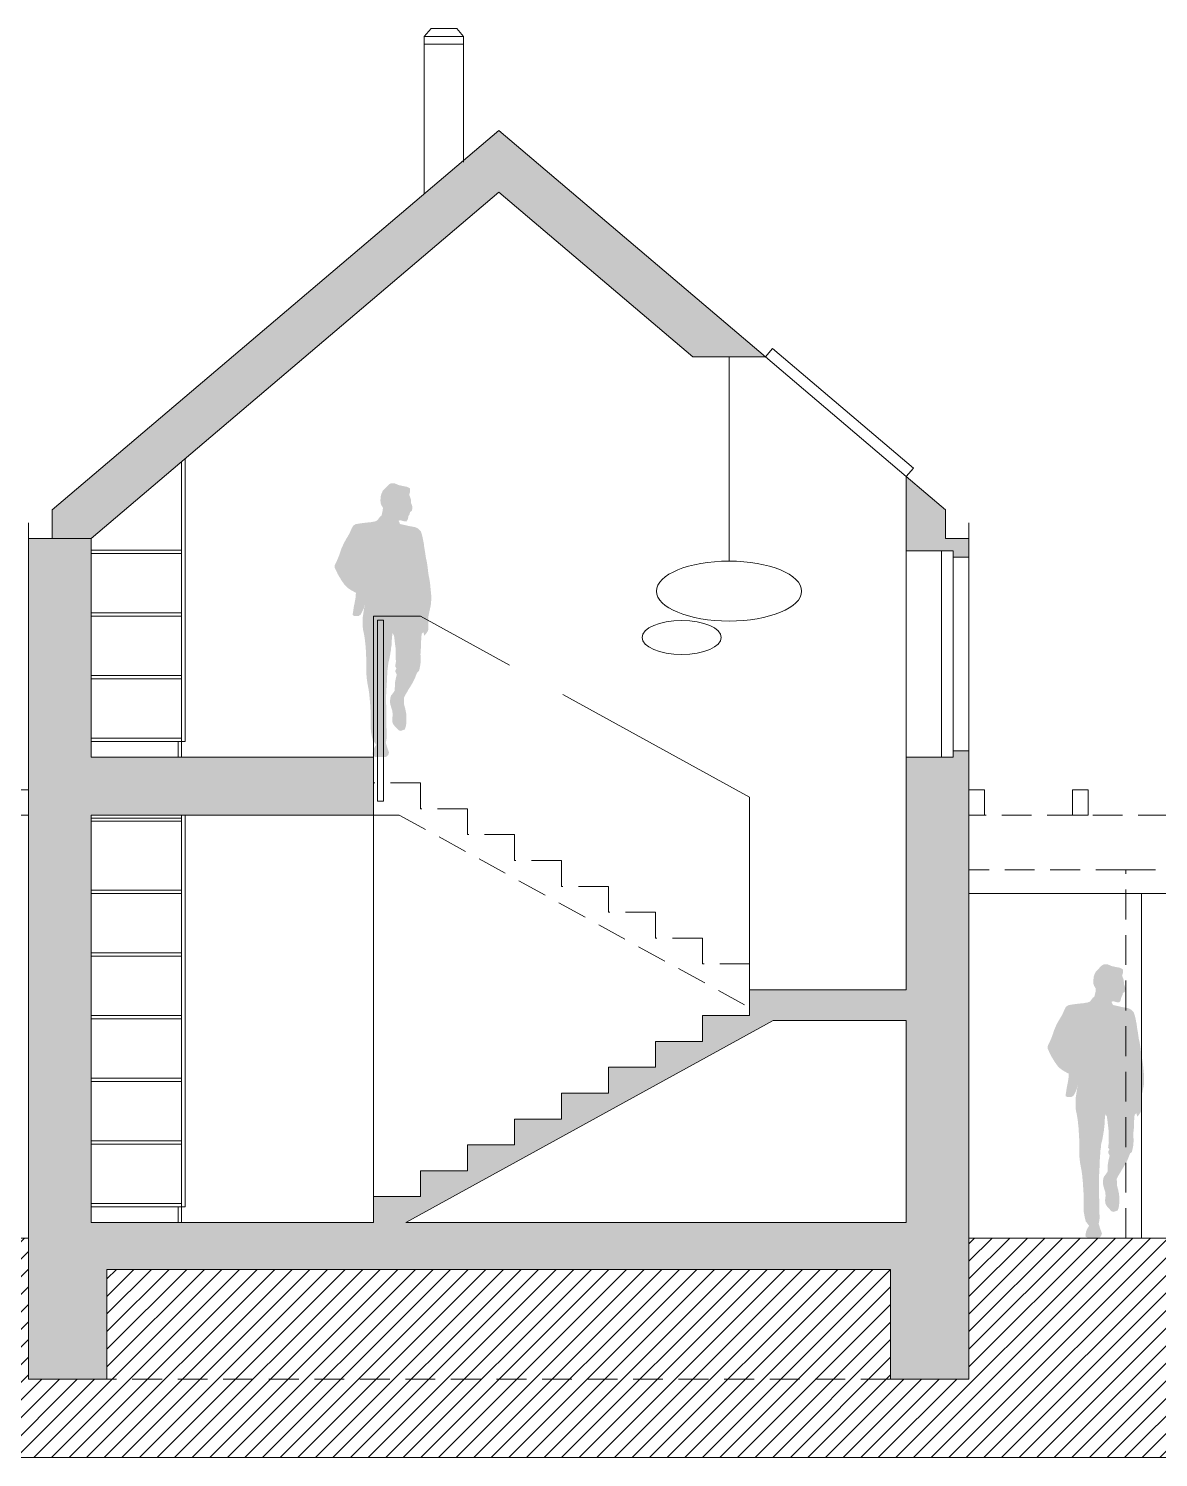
# Model space of a CAD drawing. Header units: metres. Extents: x -686 to 211, y -481 to 125.
# Drawn here: x -203.95 to -196.74, y -92.9 to -83.78 of the extents above; entities that cross this region are included whole.
import ezdxf

# ---------------------------------------------------------------- set-up
doc = ezdxf.new("R2010")
doc.units = ezdxf.units.M
doc.linetypes.add('DASHED', pattern=[19.05, 12.7, -6.35])
doc.layers.add('FLOATING-WINDOWS', color=2, linetype='Continuous', plot=False)
for name, color, linetype in [('SRAFA', 251, 'Continuous'), ('SRAFY', 3, 'Continuous'), ('stafaz', 254, 'Continuous'), ('ZARIZOVAKY', 251, 'Continuous'), ('ZDIVO', 1, 'Continuous')]:
    doc.layers.add(name, color=color, linetype=linetype)

msp = doc.modelspace()

# ---------------------------------------------------------------- hatches: boundary and pattern name
at = {"layer": 'SRAFA', "linetype": 'Continuous', "lineweight": 0}
h = msp.add_hatch(color=256, dxfattribs=at)
h.dxf.hatch_style = 1
h.paths.add_polyline_path([(-200.9496, -84.8214), (-199.7119, -85.8734), (-199.2487, -85.8734), (-200.9496, -84.4276), (-203.7996, -86.8501), (-203.7996, -87.0314), (-203.5496, -87.0314)])
h = msp.add_hatch(color=256, dxfattribs=at)
h.dxf.hatch_style = 1
h.paths.add_polyline_path([(-198.0996, -86.8501), (-198.3496, -86.6376), (-198.3496, -87.0314), (-198.3496, -87.1106), (-198.0496, -87.1106), (-198.0496, -87.1506), (-197.9496, -87.1506), (-197.9496, -87.0314), (-198.0996, -87.0314)])
h = msp.add_hatch(color=256, dxfattribs=at)
h.dxf.hatch_style = 1
h.paths.add_polyline_path([(-203.5496, -87.0314), (-203.9496, -87.0314), (-203.9496, -91.6976), (-203.9496, -92.3976), (-203.4496, -92.3976), (-203.4496, -91.6976), (-198.4496, -91.6976), (-198.4496, -92.3976), (-197.9496, -92.3976), (-197.9496, -91.4976), (-197.9496, -88.3876), (-198.0496, -88.3876), (-198.0496, -88.4276), (-198.3496, -88.4276), (-198.3496, -89.9126), (-199.3496, -89.9126), (-199.3496, -90.0776), (-199.6496, -90.0776), (-199.6496, -90.2426), (-199.9496, -90.2426), (-199.9496, -90.4076), (-200.2496, -90.4076), (-200.2496, -90.5726), (-200.5496, -90.5726), (-200.5496, -90.7376), (-200.8496, -90.7376), (-200.8496, -90.9026), (-201.1496, -90.9026), (-201.1496, -91.0676), (-201.4496, -91.0676), (-201.4496, -91.2326), (-201.7496, -91.2326), (-201.7496, -91.3976), (-203.5496, -91.3976), (-203.5496, -88.7976), (-201.7496, -88.7976), (-201.7496, -88.4276), (-202.8496, -88.4276), (-203.5496, -88.4276)])
h.paths.add_polyline_path([(-201.5421, -91.3976), (-199.1996, -90.1093), (-198.3496, -90.1093), (-198.3496, -91.3976)], flags=16)
at = {"layer": 'SRAFY', "linetype": 'Continuous', "lineweight": 0}
h = msp.add_hatch(dxfattribs=at)
h.set_pattern_fill('ANSI31', color=256, scale=0.025, style=0)
h.paths.add_polyline_path([(-210.5496, -91.4976), (-203.9496, -91.4976), (-203.9496, -92.3976), (-203.4496, -92.3976), (-203.4496, -91.6976), (-198.4496, -91.6976), (-198.4496, -92.3976), (-197.9496, -92.3976), (-197.9496, -91.4976), (-191.4496, -91.4976), (-191.4496, -92.3976), (-190.9496, -92.3976), (-190.9496, -91.6976), (-189.5971, -91.6976), (-189.5971, -92.8976), (-210.5496, -92.8976)])
at = {"layer": 'stafaz', "linetype": 'Continuous', "ltscale": 0.001}
for points in [[(-201.6279, -87.6371), (-201.618, -87.6515), (-201.6158, -87.6699), (-201.6138, -87.6847), (-201.6125, -87.6981), (-201.6105, -87.7128), (-201.6085, -87.7282), (-201.6071, -87.7477), (-201.6071, -87.7611), (-201.6071, -87.7751), (-201.6071, -87.7919), (-201.6065, -87.806), (-201.6058, -87.82), (-201.6085, -87.8341), (-201.6105, -87.8489), (-201.6024, -87.8623), (-201.6091, -87.8743), (-201.6085, -87.8851), (-201.6003, -87.9015), (-201.6071, -87.9279), (-201.6105, -87.9454), (-201.6125, -87.9588), (-201.6125, -87.9789), (-201.6143, -88.0045), (-201.6252, -88.0204), (-201.6373, -88.0358), (-201.6413, -88.0492), (-201.6433, -88.0687), (-201.6433, -88.0821), (-201.64, -88.0962), (-201.6353, -88.1122), (-201.629, -88.1312), (-201.6264, -88.1571), (-201.6292, -88.1819), (-201.6292, -88.1927), (-201.6279, -88.2061), (-201.6212, -88.2208), (-201.6105, -88.2335), (-201.5984, -88.2463), (-201.5877, -88.257), (-201.575, -88.2604), (-201.5622, -88.2557), (-201.5495, -88.2516), (-201.5441, -88.2369), (-201.5408, -88.2222), (-201.5394, -88.2061), (-201.5394, -88.19), (-201.5388, -88.1759), (-201.5394, -88.1618), (-201.5408, -88.1458), (-201.5435, -88.1344), (-201.5455, -88.1223), (-201.5502, -88.1055), (-201.5535, -88.0921), (-201.5542, -88.0734), (-201.5553, -88.0503), (-201.5449, -88.0285), (-201.5327, -88.0097), (-201.5254, -87.9956), (-201.5173, -87.9836), (-201.5073, -87.9668), (-201.4972, -87.9494), (-201.4912, -87.938), (-201.4825, -87.9192), (-201.4758, -87.9005), (-201.4697, -87.8871), (-201.459, -87.8784), (-201.455, -87.8629), (-201.451, -87.8422), (-201.449, -87.8288), (-201.4483, -87.8127), (-201.4483, -87.7946), (-201.4492, -87.7713), (-201.4483, -87.7443), (-201.4463, -87.7302), (-201.4463, -87.7155), (-201.4456, -87.6941), (-201.4443, -87.676), (-201.443, -87.6543), (-201.4409, -87.6398), (-201.4302, -87.6311), (-201.4243, -87.6525), (-201.4148, -87.6425), (-201.4054, -87.6284), (-201.3987, -87.6143), (-201.398, -87.5982), (-201.398, -87.5868), (-201.398, -87.5707), (-201.398, -87.558), (-201.398, -87.5399), (-201.398, -87.5272), (-201.394, -87.5064), (-201.39, -87.489), (-201.3873, -87.4749), (-201.3846, -87.4642), (-201.3826, -87.4528), (-201.3813, -87.436), (-201.3806, -87.4246), (-201.3806, -87.4059), (-201.3806, -87.3945), (-201.382, -87.3784), (-201.3833, -87.3677), (-201.3846, -87.3536), (-201.3866, -87.3342), (-201.388, -87.3161), (-201.3907, -87.302), (-201.3927, -87.2866), (-201.3954, -87.2759), (-201.3987, -87.2558), (-201.4014, -87.2383), (-201.4021, -87.2276), (-201.4047, -87.2068), (-201.4067, -87.1934), (-201.4094, -87.1773), (-201.4141, -87.1579), (-201.4161, -87.1452), (-201.4181, -87.1324), (-201.4202, -87.1164), (-201.4222, -87.105), (-201.4248, -87.0909), (-201.4269, -87.0748), (-201.4282, -87.0621), (-201.4315, -87.0473), (-201.4342, -87.0326), (-201.4376, -87.0172), (-201.4409, -87.0044), (-201.447, -86.987), (-201.4577, -86.975), (-201.4697, -86.9656), (-201.4832, -86.9602), (-201.4986, -86.9569), (-201.5146, -86.9542), (-201.5321, -86.9508), (-201.5448, -86.9475), (-201.5602, -86.9441), (-201.5794, -86.9399), (-201.589, -86.9193), (-201.5776, -86.9153), (-201.5669, -86.9193), (-201.5522, -86.9227), (-201.5394, -86.924), (-201.5314, -86.9126), (-201.5281, -86.9006), (-201.526, -86.8898), (-201.5193, -86.8784), (-201.516, -86.8644), (-201.5039, -86.855), (-201.5012, -86.8416), (-201.5012, -86.8282), (-201.5046, -86.8175), (-201.5093, -86.8061), (-201.51, -86.7933), (-201.5106, -86.7819), (-201.5146, -86.7699), (-201.5212, -86.7539), (-201.516, -86.735), (-201.5153, -86.723), (-201.5167, -86.7122), (-201.5274, -86.7062), (-201.5401, -86.7008), (-201.5508, -86.7002), (-201.5575, -86.6982), (-201.5911, -86.6908), (-201.6018, -86.6854), (-201.6145, -86.6801), (-201.6252, -86.6801), (-201.6366, -86.6801), (-201.6494, -86.6868), (-201.6608, -86.6975), (-201.6742, -86.7122), (-201.6896, -86.7283), (-201.6976, -86.7451), (-201.7016, -86.7571), (-201.7036, -86.7726), (-201.7043, -86.7839), (-201.7043, -86.7947), (-201.7036, -86.8067), (-201.6989, -86.8188), (-201.6886, -86.8367), (-201.6909, -86.8577), (-201.6949, -86.8724), (-201.6969, -86.8851), (-201.7083, -86.8945), (-201.7164, -86.9053), (-201.7251, -86.9173), (-201.7418, -86.924), (-201.7593, -86.9267), (-201.7733, -86.9301), (-201.7854, -86.9301), (-201.7981, -86.9314), (-201.8122, -86.9334), (-201.8249, -86.9347), (-201.8383, -86.9368), (-201.8511, -86.9388), (-201.8645, -86.9414), (-201.8792, -86.9515), (-201.8879, -86.9676), (-201.8973, -86.989), (-201.902, -86.9997), (-201.9127, -87.0185), (-201.9235, -87.0359), (-201.9308, -87.0493), (-201.9389, -87.0634), (-201.9469, -87.0828), (-201.9529, -87.0956), (-201.9576, -87.1083), (-201.961, -87.1197), (-201.9677, -87.1391), (-201.9764, -87.1606), (-201.9831, -87.176), (-201.9905, -87.1901), (-201.9965, -87.2042), (-201.9965, -87.2189), (-201.9878, -87.2363), (-201.9777, -87.2578), (-201.9684, -87.2752), (-201.9596, -87.2886), (-201.9516, -87.3027), (-201.9429, -87.3147), (-201.9315, -87.3301), (-201.9168, -87.3449), (-201.902, -87.3556), (-201.8893, -87.3637), (-201.8779, -87.3697), (-201.861, -87.3792), (-201.8639, -87.4135), (-201.8665, -87.4273), (-201.8698, -87.4461), (-201.8739, -87.4649), (-201.8759, -87.4789), (-201.8786, -87.4964), (-201.8806, -87.5077), (-201.8819, -87.5211), (-201.8705, -87.5272), (-201.8544, -87.5265), (-201.843, -87.5265), (-201.8296, -87.5165), (-201.8236, -87.5051), (-201.8169, -87.4917), (-201.8102, -87.4762), (-201.8082, -87.4628), (-201.8042, -87.4501), (-201.8068, -87.4628), (-201.8082, -87.4736), (-201.8102, -87.489), (-201.8122, -87.4997), (-201.8149, -87.5178), (-201.8182, -87.5379), (-201.8182, -87.5533), (-201.8182, -87.5654), (-201.8182, -87.5768), (-201.8182, -87.5882), (-201.8169, -87.6029), (-201.8156, -87.6143), (-201.8109, -87.6356), (-201.8075, -87.6538), (-201.8055, -87.6679), (-201.8035, -87.6813), (-201.8022, -87.6947), (-201.8001, -87.7135), (-201.7981, -87.7323), (-201.7975, -87.7524), (-201.7961, -87.7698), (-201.7961, -87.7825), (-201.7948, -87.7939), (-201.7948, -87.8073), (-201.7941, -87.8227), (-201.7941, -87.8435), (-201.7941, -87.8569), (-201.7941, -87.8777), (-201.7941, -87.8971), (-201.7934, -87.9099), (-201.7921, -87.9233), (-201.7894, -87.944), (-201.7881, -87.9548), (-201.7854, -87.9682), (-201.7834, -87.9796), (-201.7807, -87.9923), (-201.7787, -88.0057), (-201.7767, -88.0191), (-201.7747, -88.0382), (-201.7727, -88.0613), (-201.7707, -88.0781), (-201.77, -88.0955), (-201.7693, -88.1102), (-201.768, -88.125), (-201.7673, -88.1377), (-201.7666, -88.1484), (-201.766, -88.1692), (-201.766, -88.1819), (-201.766, -88.1933), (-201.766, -88.2141), (-201.766, -88.2322), (-201.766, -88.2523), (-201.7653, -88.2637), (-201.7619, -88.2811), (-201.7593, -88.2965), (-201.7552, -88.3106), (-201.7539, -88.3213), (-201.7438, -88.3327), (-201.7316, -88.3491), (-201.7432, -88.3676), (-201.7499, -88.383), (-201.7532, -88.3971), (-201.7552, -88.4085), (-201.7526, -88.4199), (-201.7358, -88.4272), (-201.7217, -88.4279), (-201.711, -88.4279), (-201.6936, -88.4279), (-201.6762, -88.4279), (-201.6648, -88.4246), (-201.654, -88.4118), (-201.65, -88.3971), (-201.6561, -88.381), (-201.6608, -88.3689), (-201.6648, -88.3549), (-201.6706, -88.3363), (-201.6661, -88.314), (-201.6648, -88.3006), (-201.6648, -88.2898), (-201.6654, -88.2785), (-201.6654, -88.2583), (-201.6661, -88.2403), (-201.6661, -88.2228), (-201.6661, -88.2101), (-201.6668, -88.1947), (-201.6674, -88.1766), (-201.6681, -88.1585), (-201.6681, -88.1397), (-201.6681, -88.1183), (-201.6681, -88.1049), (-201.6681, -88.0935), (-201.6688, -88.0727), (-201.6688, -88.056), (-201.6688, -88.0372), (-201.6674, -88.0184), (-201.6674, -87.9999), (-201.6654, -87.9809), (-201.6648, -87.9675), (-201.6634, -87.9454), (-201.6634, -87.9259), (-201.6614, -87.9018), (-201.6608, -87.8871), (-201.659, -87.8647), (-201.6561, -87.8469), (-201.6546, -87.8273), (-201.6473, -87.7993), (-201.644, -87.7792), (-201.6413, -87.7671), (-201.64, -87.7557), (-201.6373, -87.7423), (-201.6366, -87.7296), (-201.6339, -87.7148), (-201.6333, -87.7034), (-201.6326, -87.6874), (-201.6313, -87.6672), (-201.6299, -87.6552)], [(-197.0792, -90.7071), (-197.0693, -90.7215), (-197.0672, -90.7399), (-197.0651, -90.7547), (-197.0638, -90.7681), (-197.0618, -90.7828), (-197.0598, -90.7982), (-197.0584, -90.8177), (-197.0584, -90.8311), (-197.0584, -90.8451), (-197.0584, -90.8619), (-197.0578, -90.876), (-197.0571, -90.89), (-197.0598, -90.9041), (-197.0618, -90.9189), (-197.0537, -90.9323), (-197.0605, -90.9443), (-197.0598, -90.9551), (-197.0516, -90.9715), (-197.0584, -90.9979), (-197.0618, -91.0154), (-197.0638, -91.0288), (-197.0638, -91.0489), (-197.0656, -91.0745), (-197.0765, -91.0904), (-197.0886, -91.1058), (-197.0926, -91.1192), (-197.0946, -91.1387), (-197.0946, -91.1521), (-197.0913, -91.1662), (-197.0866, -91.1822), (-197.0803, -91.2012), (-197.0777, -91.2271), (-197.0806, -91.2519), (-197.0806, -91.2627), (-197.0792, -91.2761), (-197.0725, -91.2908), (-197.0618, -91.3035), (-197.0497, -91.3163), (-197.039, -91.327), (-197.0263, -91.3304), (-197.0135, -91.3257), (-197.0008, -91.3216), (-196.9954, -91.3069), (-196.9921, -91.2922), (-196.9908, -91.2761), (-196.9908, -91.26), (-196.9901, -91.2459), (-196.9908, -91.2318), (-196.9921, -91.2158), (-196.9948, -91.2044), (-196.9968, -91.1923), (-197.0015, -91.1755), (-197.0048, -91.1621), (-197.0055, -91.1434), (-197.0067, -91.1203), (-196.9962, -91.0985), (-196.984, -91.0797), (-196.9767, -91.0656), (-196.9686, -91.0536), (-196.9586, -91.0368), (-196.9485, -91.0194), (-196.9425, -91.008), (-196.9338, -90.9892), (-196.9271, -90.9705), (-196.921, -90.9571), (-196.9103, -90.9484), (-196.9063, -90.9329), (-196.9023, -90.9122), (-196.9003, -90.8988), (-196.8996, -90.8827), (-196.8996, -90.8646), (-196.9005, -90.8413), (-196.8996, -90.8143), (-196.8976, -90.8002), (-196.8976, -90.7855), (-196.8969, -90.7641), (-196.8956, -90.746), (-196.8943, -90.7243), (-196.8922, -90.7098), (-196.8815, -90.7011), (-196.8756, -90.7225), (-196.8661, -90.7125), (-196.8567, -90.6984), (-196.85, -90.6843), (-196.8493, -90.6682), (-196.8493, -90.6568), (-196.8493, -90.6407), (-196.8493, -90.628), (-196.8493, -90.6099), (-196.8493, -90.5972), (-196.8453, -90.5764), (-196.8413, -90.559), (-196.8386, -90.5449), (-196.8359, -90.5342), (-196.8339, -90.5228), (-196.8326, -90.506), (-196.8319, -90.4946), (-196.8319, -90.4759), (-196.8319, -90.4645), (-196.8333, -90.4484), (-196.8346, -90.4377), (-196.8359, -90.4236), (-196.8379, -90.4042), (-196.8393, -90.3861), (-196.842, -90.372), (-196.844, -90.3566), (-196.8467, -90.3459), (-196.85, -90.3258), (-196.8527, -90.3083), (-196.8534, -90.2976), (-196.856, -90.2768), (-196.8581, -90.2634), (-196.8607, -90.2473), (-196.8654, -90.2279), (-196.8674, -90.2152), (-196.8694, -90.2024), (-196.8715, -90.1864), (-196.8735, -90.175), (-196.8761, -90.1609), (-196.8782, -90.1448), (-196.8795, -90.1321), (-196.8829, -90.1173), (-196.8855, -90.1026), (-196.8889, -90.0872), (-196.8922, -90.0744), (-196.8983, -90.057), (-196.909, -90.045), (-196.921, -90.0356), (-196.9345, -90.0302), (-196.9499, -90.0269), (-196.9659, -90.0242), (-196.9834, -90.0208), (-196.9961, -90.0175), (-197.0115, -90.0141), (-197.0307, -90.0099), (-197.0403, -89.9893), (-197.0289, -89.9853), (-197.0182, -89.9893), (-197.0035, -89.9927), (-196.9908, -89.994), (-196.9827, -89.9826), (-196.9794, -89.9706), (-196.9774, -89.9598), (-196.9706, -89.9484), (-196.9673, -89.9344), (-196.9552, -89.925), (-196.9525, -89.9116), (-196.9525, -89.8982), (-196.9559, -89.8875), (-196.9606, -89.8761), (-196.9613, -89.8633), (-196.9619, -89.8519), (-196.9659, -89.8399), (-196.9725, -89.8239), (-196.9673, -89.805), (-196.9666, -89.793), (-196.968, -89.7822), (-196.9787, -89.7762), (-196.9914, -89.7708), (-197.0021, -89.7702), (-197.0088, -89.7682), (-197.0424, -89.7608), (-197.0531, -89.7554), (-197.0658, -89.7501), (-197.0765, -89.7501), (-197.0879, -89.7501), (-197.1007, -89.7568), (-197.1121, -89.7675), (-197.1255, -89.7822), (-197.1409, -89.7983), (-197.1489, -89.8151), (-197.1529, -89.8271), (-197.1549, -89.8426), (-197.1556, -89.8539), (-197.1556, -89.8647), (-197.1549, -89.8767), (-197.1503, -89.8888), (-197.1399, -89.9067), (-197.1422, -89.9277), (-197.1462, -89.9424), (-197.1482, -89.9551), (-197.1596, -89.9645), (-197.1677, -89.9753), (-197.1764, -89.9873), (-197.1931, -89.994), (-197.2106, -89.9967), (-197.2246, -90.0001), (-197.2367, -90.0001), (-197.2494, -90.0014), (-197.2635, -90.0034), (-197.2762, -90.0047), (-197.2897, -90.0068), (-197.3024, -90.0088), (-197.3158, -90.0114), (-197.3305, -90.0215), (-197.3392, -90.0376), (-197.3486, -90.059), (-197.3533, -90.0697), (-197.364, -90.0885), (-197.3748, -90.1059), (-197.3821, -90.1193), (-197.3902, -90.1334), (-197.3982, -90.1528), (-197.4043, -90.1656), (-197.4089, -90.1783), (-197.4123, -90.1897), (-197.419, -90.2091), (-197.4277, -90.2306), (-197.4344, -90.246), (-197.4418, -90.2601), (-197.4478, -90.2742), (-197.4478, -90.2889), (-197.4391, -90.3063), (-197.429, -90.3278), (-197.4197, -90.3452), (-197.411, -90.3586), (-197.4029, -90.3727), (-197.3942, -90.3847), (-197.3828, -90.4001), (-197.3681, -90.4149), (-197.3533, -90.4256), (-197.3406, -90.4337), (-197.3292, -90.4397), (-197.3123, -90.4492), (-197.3152, -90.4835), (-197.3178, -90.4973), (-197.3211, -90.5161), (-197.3252, -90.5349), (-197.3272, -90.5489), (-197.3299, -90.5664), (-197.3319, -90.5777), (-197.3332, -90.5911), (-197.3218, -90.5972), (-197.3057, -90.5965), (-197.2943, -90.5965), (-197.2809, -90.5865), (-197.2749, -90.5751), (-197.2682, -90.5617), (-197.2615, -90.5462), (-197.2595, -90.5328), (-197.2555, -90.5201), (-197.2582, -90.5328), (-197.2595, -90.5436), (-197.2615, -90.559), (-197.2635, -90.5697), (-197.2662, -90.5878), (-197.2695, -90.6079), (-197.2695, -90.6233), (-197.2695, -90.6354), (-197.2695, -90.6468), (-197.2695, -90.6582), (-197.2682, -90.6729), (-197.2669, -90.6843), (-197.2622, -90.7056), (-197.2588, -90.7238), (-197.2568, -90.7379), (-197.2548, -90.7513), (-197.2535, -90.7647), (-197.2515, -90.7835), (-197.2494, -90.8023), (-197.2488, -90.8224), (-197.2474, -90.8398), (-197.2474, -90.8525), (-197.2461, -90.8639), (-197.2461, -90.8773), (-197.2454, -90.8927), (-197.2454, -90.9135), (-197.2454, -90.9269), (-197.2454, -90.9477), (-197.2454, -90.9671), (-197.2448, -90.9799), (-197.2434, -90.9933), (-197.2407, -91.014), (-197.2394, -91.0248), (-197.2367, -91.0382), (-197.2347, -91.0496), (-197.232, -91.0623), (-197.23, -91.0757), (-197.228, -91.0891), (-197.226, -91.1082), (-197.224, -91.1313), (-197.222, -91.1481), (-197.2213, -91.1655), (-197.2206, -91.1802), (-197.2193, -91.195), (-197.2186, -91.2077), (-197.2179, -91.2184), (-197.2173, -91.2392), (-197.2173, -91.2519), (-197.2173, -91.2633), (-197.2173, -91.2841), (-197.2173, -91.3022), (-197.2173, -91.3223), (-197.2166, -91.3337), (-197.2132, -91.3511), (-197.2106, -91.3665), (-197.2065, -91.3806), (-197.2052, -91.3913), (-197.1952, -91.4027), (-197.1829, -91.4191), (-197.1945, -91.4376), (-197.2012, -91.453), (-197.2045, -91.4671), (-197.2065, -91.4785), (-197.2039, -91.4899), (-197.1871, -91.4972), (-197.173, -91.4979), (-197.1623, -91.4979), (-197.1449, -91.4979), (-197.1275, -91.4979), (-197.1161, -91.4946), (-197.1054, -91.4818), (-197.1013, -91.4671), (-197.1074, -91.451), (-197.1121, -91.4389), (-197.1161, -91.4249), (-197.1219, -91.4063), (-197.1174, -91.384), (-197.1161, -91.3706), (-197.1161, -91.3598), (-197.1167, -91.3485), (-197.1167, -91.3283), (-197.1174, -91.3103), (-197.1174, -91.2928), (-197.1174, -91.2801), (-197.1181, -91.2647), (-197.1188, -91.2466), (-197.1194, -91.2285), (-197.1194, -91.2097), (-197.1194, -91.1883), (-197.1194, -91.1749), (-197.1194, -91.1635), (-197.1201, -91.1427), (-197.1201, -91.126), (-197.1201, -91.1072), (-197.1188, -91.0884), (-197.1188, -91.0699), (-197.1167, -91.0509), (-197.1161, -91.0375), (-197.1147, -91.0154), (-197.1147, -90.9959), (-197.1127, -90.9718), (-197.1121, -90.9571), (-197.1103, -90.9347), (-197.1074, -90.9169), (-197.1059, -90.8973), (-197.0986, -90.8693), (-197.0953, -90.8492), (-197.0926, -90.8371), (-197.0913, -90.8257), (-197.0886, -90.8123), (-197.0879, -90.7996), (-197.0852, -90.7848), (-197.0846, -90.7734), (-197.0839, -90.7574), (-197.0826, -90.7372), (-197.0812, -90.7252)]]:
    msp.add_hatch(color=256, dxfattribs=at).paths.add_polyline_path(points)

# ---------------------------------------------------------------- linework, layer by layer
at = {"linetype": 'Continuous', "lineweight": 0}
for p, q in [((-201.7496, -88.4276), (-201.7496, -87.5276)), ((-201.7496, -87.5276), (-201.4496, -87.5276)), ((-200.8806, -87.8406), (-201.4496, -87.5276)), ((-199.3496, -88.6826), (-200.5406, -88.0276)), ((-199.3496, -89.7476), (-199.3496, -88.6826)), ((-201.7496, -91.2326), (-201.7496, -88.7976)), ((-196.8496, -89.2976), (-197.9496, -89.2976)), ((-196.8496, -89.2976), (-193.3496, -89.2976)), ((-196.8496, -91.4976), (-196.8496, -89.2976)), ((-199.3496, -89.7476), (-199.3496, -89.9126))]:
    msp.add_line(p, q, dxfattribs=at)
msp.add_lwpolyline([(-201.7237, -87.553), (-201.6843, -87.553), (-201.6843, -88.7082), (-201.7237, -88.7082)], close=True, dxfattribs=at)
at = {"layer": 'FLOATING-WINDOWS', "linetype": 'Continuous', "lineweight": 0, "flags": 128}
msp.add_lwpolyline([(-210.5496, -91.4976), (-203.9496, -91.4976), (-203.9496, -92.3976), (-203.4496, -92.3976), (-203.4496, -91.6976), (-198.4496, -91.6976), (-198.4496, -92.3976), (-197.9496, -92.3976), (-197.9496, -91.4976), (-191.4496, -91.4976), (-191.4496, -92.3976), (-190.9496, -92.3976), (-190.9496, -91.6976), (-189.5971, -91.6976), (-189.5971, -92.8976), (-210.5496, -92.8976)], close=True, dxfattribs=at)
at = {"layer": 'SRAFY', "linetype": 'Continuous', "lineweight": 0}
for p, q in [((-201.4246, -83.8276), (-201.3814, -83.7776)), ((-201.3814, -83.7776), (-201.2179, -83.7776)), ((-201.1746, -83.8276), (-201.2179, -83.7776)), ((-201.4246, -83.8276), (-201.1746, -83.8276)), ((-201.4246, -84.8314), (-201.4246, -83.8276)), ((-201.4246, -83.8776), (-201.1746, -83.8776)), ((-201.1746, -84.6301), (-201.1746, -83.8276)), ((-199.2487, -85.8734), (-199.2034, -85.8201)), ((-199.2487, -85.8734), (-199.2034, -85.8201)), ((-199.2487, -85.8734), (-198.3496, -86.6376)), ((-199.2034, -85.8201), (-198.3043, -86.5843)), ((-198.3496, -86.6376), (-198.3043, -86.5843)), ((-198.3496, -87.1106), (-198.3496, -88.4276)), ((-198.1246, -87.1106), (-198.1246, -88.4276)), ((-198.0496, -87.1106), (-198.0496, -88.4276)), ((-197.9496, -87.1506), (-197.9496, -88.3876))]:
    msp.add_line(p, q, dxfattribs=at)
at = {"layer": 'SRAFY', "linetype": 'DASHED', "lineweight": 0, "ltscale": 0.015}
for p, q in [((-201.4496, -88.5926), (-201.7496, -88.5926)), ((-201.4496, -88.7576), (-201.4496, -88.5926)), ((-201.7496, -88.7976), (-201.5844, -88.7976)), ((-201.5844, -88.7976), (-199.3496, -90.0268)), ((-201.1496, -88.7576), (-201.4496, -88.7576)), ((-201.1496, -88.9226), (-201.1496, -88.7576)), ((-191.4496, -88.7976), (-197.9496, -88.7976)), ((-200.8496, -88.9226), (-201.1496, -88.9226)), ((-200.8496, -89.0876), (-200.8496, -88.9226)), ((-200.5496, -89.0876), (-200.8496, -89.0876)), ((-200.5496, -89.2526), (-200.5496, -89.0876)), ((-196.9496, -89.1476), (-197.9496, -89.1476)), ((-196.9496, -91.4976), (-196.9496, -89.1476)), ((-196.9496, -89.1476), (-191.4496, -89.1476)), ((-200.2496, -89.2526), (-200.5496, -89.2526)), ((-200.2496, -89.4176), (-200.2496, -89.2526)), ((-199.9496, -89.4176), (-200.2496, -89.4176)), ((-199.9496, -89.5826), (-199.9496, -89.4176)), ((-199.6496, -89.5826), (-199.9496, -89.5826)), ((-199.6496, -89.7476), (-199.6496, -89.5826)), ((-199.3496, -89.7476), (-199.6496, -89.7476)), ((-203.9496, -91.4976), (-210.5496, -91.4976)), ((-198.4496, -92.3976), (-203.4496, -92.3976))]:
    msp.add_line(p, q, dxfattribs=at)
at = {"layer": 'SRAFY', "linetype": 'Continuous', "lineweight": 0}
for points in [[(-203.9496, -88.6376), (-204.0496, -88.6376), (-204.0496, -88.7976), (-203.9496, -88.7976)], [(-197.8496, -88.6376), (-197.9496, -88.6376), (-197.9496, -88.7976), (-197.8496, -88.7976)], [(-197.1896, -88.6376), (-197.2896, -88.6376), (-197.2896, -88.7976), (-197.1896, -88.7976)]]:
    msp.add_lwpolyline(points, close=True, dxfattribs=at)
at = {"layer": 'ZARIZOVAKY', "linetype": 'Continuous', "lineweight": 0}
for p, q in [((-199.4803, -85.8734), (-199.4803, -87.1765)), ((-202.9746, -86.5426), (-202.9746, -88.3276)), ((-202.9496, -86.5214), (-202.9496, -88.3276)), ((-203.5496, -87.1076), (-202.9746, -87.1076)), ((-203.5496, -87.1276), (-202.9746, -87.1276)), ((-203.5496, -87.5076), (-202.9746, -87.5076)), ((-203.5496, -87.5276), (-202.9746, -87.5276)), ((-203.5496, -87.9076), (-202.9746, -87.9076)), ((-203.5496, -87.9276), (-202.9746, -87.9276)), ((-203.5496, -88.3076), (-202.9746, -88.3076)), ((-203.5496, -88.3276), (-202.9496, -88.3276)), ((-202.9946, -88.3276), (-202.9946, -88.4276)), ((-202.9746, -88.3276), (-202.9746, -88.4276)), ((-203.5496, -88.8176), (-202.9746, -88.8176)), ((-202.9746, -88.7976), (-202.9746, -91.2976)), ((-202.9496, -88.7976), (-202.9496, -91.2976)), ((-203.5496, -88.8376), (-202.9746, -88.8376)), ((-203.5496, -89.2776), (-202.9746, -89.2776)), ((-203.5496, -89.2976), (-202.9746, -89.2976)), ((-203.5496, -89.6776), (-202.9746, -89.6776)), ((-203.5496, -89.6976), (-202.9746, -89.6976)), ((-203.5496, -90.0776), (-202.9746, -90.0776)), ((-203.5496, -90.0976), (-202.9746, -90.0976)), ((-203.5496, -90.4776), (-202.9746, -90.4776)), ((-203.5496, -90.4976), (-202.9746, -90.4976)), ((-203.5496, -90.8776), (-202.9746, -90.8776)), ((-203.5496, -90.8976), (-202.9746, -90.8976)), ((-203.5496, -91.2776), (-202.9746, -91.2776)), ((-203.5496, -91.2976), (-202.9496, -91.2976)), ((-202.9946, -91.2976), (-202.9946, -91.3976)), ((-202.9746, -91.2976), (-202.9746, -91.3976))]:
    msp.add_line(p, q, dxfattribs=at)
for centre, major_axis, ratio in [((-199.4803, -87.368), (0.463, 0), 0.413554), ((-199.7825, -87.6641), (0.2526, 0), 0.429055)]:
    msp.add_ellipse(centre, major_axis=major_axis, ratio=ratio, dxfattribs=at)
at = {"layer": 'ZDIVO', "linetype": 'Continuous', "lineweight": 0}
for p, q in [((-200.9496, -84.4276), (-203.7996, -86.8501)), ((-200.9496, -84.4276), (-199.2487, -85.8734)), ((-200.9496, -84.8214), (-203.5496, -87.0314)), ((-200.9496, -84.8214), (-199.7119, -85.8734)), ((-199.2487, -85.8734), (-199.7119, -85.8734)), ((-198.3496, -87.0314), (-198.3496, -86.6376)), ((-198.0996, -86.8501), (-198.3496, -86.6376)), ((-203.7996, -87.0314), (-203.7996, -86.8501)), ((-198.0996, -87.0314), (-198.0996, -86.8501)), ((-203.9496, -87.0314), (-203.9496, -86.9314)), ((-197.9496, -87.0314), (-197.9496, -86.9314)), ((-203.9496, -87.0314), (-203.9496, -91.6976)), ((-203.5496, -87.0314), (-203.9496, -87.0314)), ((-203.9496, -87.0314), (-203.7996, -87.0314)), ((-203.5496, -88.4276), (-203.5496, -87.0314)), ((-198.3496, -87.1106), (-198.3496, -87.0314)), ((-198.0996, -87.0314), (-197.9496, -87.0314)), ((-197.9496, -87.0314), (-198.0996, -87.0314)), ((-197.9496, -87.0314), (-197.9496, -87.1506)), ((-198.0496, -87.1106), (-198.3496, -87.1106)), ((-198.0496, -87.1106), (-198.0496, -87.1506)), ((-198.0496, -87.1506), (-197.9496, -87.1506)), ((-203.5496, -88.4276), (-201.7496, -88.4276)), ((-201.7496, -88.4276), (-202.8496, -88.4276)), ((-201.7496, -88.7976), (-201.7496, -88.4276)), ((-198.3496, -89.9126), (-198.3496, -88.4276)), ((-198.3496, -88.4276), (-198.0496, -88.4276)), ((-198.0496, -88.4276), (-198.0496, -88.3876)), ((-198.0496, -88.3876), (-197.9496, -88.3876)), ((-197.9496, -88.3876), (-197.9496, -91.4976)), ((-203.5496, -88.7976), (-201.7496, -88.7976)), ((-203.5496, -91.3976), (-203.5496, -88.7976)), ((-199.3496, -90.0776), (-199.3496, -89.9126)), ((-199.3496, -89.9126), (-198.3496, -89.9126)), ((-199.6496, -90.2426), (-199.6496, -90.0776)), ((-199.6496, -90.0776), (-199.3496, -90.0776)), ((-201.5421, -91.3976), (-199.1996, -90.1093)), ((-199.1996, -90.1093), (-198.3496, -90.1093)), ((-198.3496, -90.1093), (-198.3496, -91.3976)), ((-199.9496, -90.4076), (-199.9496, -90.2426)), ((-199.9496, -90.2426), (-199.6496, -90.2426)), ((-198.3496, -90.2426), (-198.3496, -91.3976)), ((-200.2496, -90.5726), (-200.2496, -90.4076)), ((-200.2496, -90.4076), (-199.9496, -90.4076)), ((-200.5496, -90.7376), (-200.5496, -90.5726)), ((-200.5496, -90.5726), (-200.2496, -90.5726)), ((-200.8496, -90.9026), (-200.8496, -90.7376)), ((-200.8496, -90.7376), (-200.5496, -90.7376)), ((-201.1496, -91.0676), (-201.1496, -90.9026)), ((-201.1496, -90.9026), (-200.8496, -90.9026)), ((-201.4496, -91.2326), (-201.4496, -91.0676)), ((-201.4496, -91.0676), (-201.1496, -91.0676)), ((-201.7496, -91.2326), (-201.4496, -91.2326)), ((-201.7496, -91.2326), (-201.7496, -91.3976)), ((-203.5496, -91.3976), (-201.7496, -91.3976)), ((-201.5421, -91.3976), (-198.3496, -91.3976)), ((-201.5421, -91.3976), (-198.3496, -91.3976)), ((-197.9496, -91.4976), (-191.4496, -91.4976)), ((-197.9496, -91.4976), (-197.9496, -92.3976)), ((-203.9496, -91.6976), (-203.9496, -92.3976)), ((-203.4496, -91.6976), (-198.4496, -91.6976)), ((-203.4496, -91.6976), (-203.4496, -92.3976)), ((-198.4496, -91.6976), (-198.4496, -92.3976)), ((-203.9496, -92.3976), (-203.4496, -92.3976)), ((-198.4496, -92.3976), (-197.9496, -92.3976))]:
    msp.add_line(p, q, dxfattribs=at)

doc.saveas('drawing.dxf')
